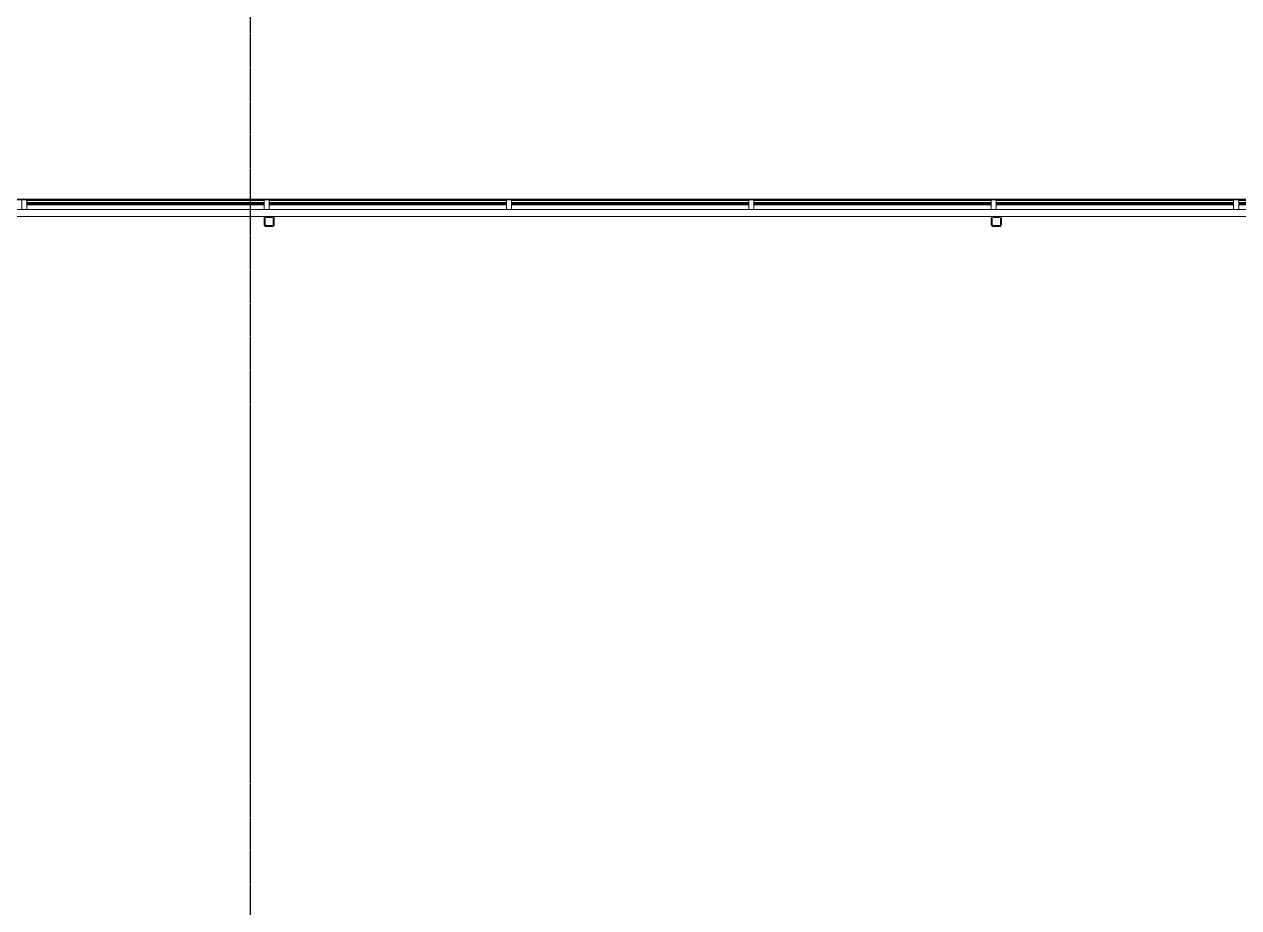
# Model space of a CAD drawing. Header units: millimetres. Extents: x -637480 to 299894, y -125373 to 39000.
# Drawn here: x 248849 to 260874, y 9187 to 17934 of the extents above; entities that cross this region are included whole.
import ezdxf

# ---------------------------------------------------------------- set-up
doc = ezdxf.new("R2010")
doc.units = ezdxf.units.MM
doc.linetypes.add('Xref building Toll$0$Grid Line', pattern=[22.225, 12.7, -3.175, 3.175, -3.175])
for name, color, linetype, lineweight in [('AM_BOR', 4, 'Continuous', 25), ('Xref building Toll$0$A-FLOR', 192, 'Continuous', 25), ('Xref building Toll$0$A-GLAZ-CURT', 52, 'Continuous', 9), ('Xref building Toll$0$A-GLAZ-CWMG', 51, 'Continuous', 9), ('Xref building Toll$0$A-WALL', 113, 'Continuous', 9), ('Xref building Toll$0$S-COLS', 52, 'Continuous', 9)]:
    doc.layers.add(name, color=color, linetype=linetype, lineweight=lineweight)
doc.layers.add('Xref building Toll$0$S-GRID', color=8, linetype='Continuous')

# ---------------------------------------------------------------- blocks, each defined once
blk = doc.blocks.new('Xref building Toll$0$Toll Grids')
at = {"layer": 'Xref building Toll$0$S-GRID', "linetype": 'Xref building Toll$0$Grid Line'}
for p, q in [((251088, -125373.3), (251088, 36031.5)), ((224843, 16200), (280997.7, 16200))]:
    blk.add_line(p, q, dxfattribs=at)
blk = doc.blocks.new('Xref building Toll$0$IVS-CURTPAN-Double Glass - E10THK-I10THK-40mm-1893025-MASTER GROUND FLOOR')
at = {"layer": 'Xref building Toll$0$A-GLAZ-CURT'}
for p, q in [((1175, -10), (-1175, -10)), ((-1175, -10), (-1175, -20)), ((-1175, -20), (-1175, -10)), ((-1175, -10), (1175, -10)), ((-1175, -10), (-1175, -10)), ((-1175, -20), (1175, -20)), ((1175, -20), (-1175, -20)), ((-1175, -20), (-1175, -20)), ((1175, -40), (-1175, -40)), ((-1175, -40), (-1175, -50)), ((-1175, -50), (-1175, -40)), ((-1175, -40), (1175, -40)), ((-1175, -40), (-1175, -40)), ((-1175, -50), (1175, -50)), ((1175, -50), (-1175, -50)), ((-1175, -50), (-1175, -50)), ((1175, -20), (1175, -10)), ((1175, -10), (1175, -20)), ((1175, -10), (1175, -10)), ((1175, -20), (1175, -20)), ((1175, -50), (1175, -40)), ((1175, -40), (1175, -50)), ((1175, -40), (1175, -40)), ((1175, -50), (1175, -50))]:
    blk.add_line(p, q, dxfattribs=at)
blk = doc.blocks.new('Xref building Toll$0$IVS-CURTPAN-Double Glass - E10THK-I10THK-40mm-1893023-MASTER GROUND FLOOR')
at = {"layer": 'Xref building Toll$0$A-GLAZ-CURT'}
for p, q in [((1175, -10), (-1175, -10)), ((-1175, -10), (-1175, -20)), ((-1175, -10), (-1175, -10)), ((-1175, -20), (1175, -20)), ((-1175, -20), (-1175, -20)), ((1175, -40), (-1175, -40)), ((-1175, -40), (-1175, -50)), ((-1175, -40), (-1175, -40)), ((-1175, -50), (1175, -50)), ((-1175, -50), (-1175, -50)), ((1175, -20), (1175, -10)), ((1175, -10), (1175, -10)), ((1175, -20), (1175, -20)), ((1175, -50), (1175, -40)), ((1175, -40), (1175, -40)), ((1175, -50), (1175, -50))]:
    blk.add_line(p, q, dxfattribs=at)
blk = doc.blocks.new('Xref building Toll$0$Rectangular Mullion - _SBA 50 x 100mm Office-1893014-MASTER GROUND FLOOR')
at = {"layer": 'Xref building Toll$0$A-GLAZ-CWMG'}
for p, q in [((268874, 156212), (268874, 156112)), ((268874, 156112), (268874, 156212)), ((268874, 156212), (268874, 156212)), ((271224, 156212), (268874, 156212)), ((268874, 156212), (271224, 156212)), ((271224, 156212), (271224, 156212)), ((271224, 156212), (271224, 156112)), ((271224, 156112), (271224, 156212)), ((268874, 156112), (268874, 156112)), ((268874, 156112), (271224, 156112)), ((268874, 156112), (271224, 156112)), ((271224, 156112), (271224, 156112))]:
    blk.add_line(p, q, dxfattribs=at)
blk = doc.blocks.new('Xref building Toll$0$Rectangular Mullion - _SBA 50 x 100mm Office-1893016-MASTER GROUND FLOOR')
at = {"layer": 'Xref building Toll$0$A-GLAZ-CWMG'}
for p, q in [((268874, 156212), (268874, 156212)), ((268874, 156212), (268874, 156112)), ((268874, 156112), (268874, 156212)), ((268874, 156212), (271224, 156212)), ((271224, 156212), (268874, 156212)), ((271224, 156212), (271224, 156112)), ((271224, 156112), (271224, 156212)), ((271224, 156212), (271224, 156212)), ((268874, 156112), (268874, 156112)), ((271224, 156112), (268874, 156112)), ((271224, 156112), (268874, 156112)), ((271224, 156112), (271224, 156112))]:
    blk.add_line(p, q, dxfattribs=at)
blk = doc.blocks.new('Xref building Toll$0$Rectangular Mullion - _SBA 50 x 100mm Office-1893017-MASTER GROUND FLOOR')
at = {"layer": 'Xref building Toll$0$A-GLAZ-CWMG'}
for p, q in [((25, 50), (-25, 50)), ((-25, 50), (-25, -50)), ((-25, 50), (-25, 50)), ((25, -50), (25, 50)), ((25, 50), (25, 50)), ((-25, -50), (25, -50)), ((-25, -50), (-25, -50)), ((25, -50), (25, -50))]:
    blk.add_line(p, q, dxfattribs=at)
blk = doc.blocks.new('Xref building Toll$0$Rectangular Mullion - _SBA 50 x 100mm Office-1893018-MASTER GROUND FLOOR')
at = {"layer": 'Xref building Toll$0$A-GLAZ-CWMG'}
for p, q in [((-25, 50), (-25, 50)), ((25, 50), (25, 50)), ((-25, -50), (-25, -50)), ((25, -50), (25, -50))]:
    blk.add_line(p, q, dxfattribs=at)
blk = doc.blocks.new('Xref building Toll$0$Rectangular Mullion - _SBA 50 x 100mm Office-1893019-MASTER GROUND FLOOR')
at = {"layer": 'Xref building Toll$0$A-GLAZ-CWMG', "lineweight": 18}
for p, q in [((-25, 50), (25, 50)), ((-25, -50), (-25, 50)), ((25, 50), (25, -50)), ((25, -50), (-25, -50))]:
    blk.add_line(p, q, dxfattribs=at)
at = {"layer": 'Xref building Toll$0$A-GLAZ-CWMG'}
for p, q in [((-25, 50), (-25, 50)), ((25, 50), (25, 50)), ((-25, -50), (-25, -50)), ((25, -50), (25, -50))]:
    blk.add_line(p, q, dxfattribs=at)
blk = doc.blocks.new('Xref building Toll$0$SHS-Square Hollow Section-Column - 100x100SHS-V216-MASTER GROUND FLOOR')
at = {"layer": 'Xref building Toll$0$S-COLS', "lineweight": 18}
for p, q in [((-50, -30), (-50, 30)), ((-40, 30), (-40, -30)), ((-30, 50), (30, 50)), ((30, 40), (-30, 40)), ((40, -30), (40, 30)), ((50, 30), (50, -30)), ((-30, -40), (30, -40)), ((30, -50), (-30, -50))]:
    blk.add_line(p, q, dxfattribs=at)
for centre, radius, start, end in [((-30, 30), 20, 90, 180), ((-30, 30), 10, 90, 180), ((30, 30), 20, 0, 90), ((30, 30), 10, 360, 90), ((-30, -30), 20, 180, 270), ((-30, -30), 10, 180, 270), ((30, -30), 10, 270, 360), ((30, -30), 20, 270, 0)]:
    blk.add_arc(centre, radius, start, end, dxfattribs=at)
blk = doc.blocks.new('Xref building Toll$0$SHS-Square Hollow Section-Column - 100x100SHS-V218-MASTER GROUND FLOOR')
at = {"layer": 'Xref building Toll$0$S-COLS', "lineweight": 18}
for p, q in [((-50, -30), (-50, 30)), ((-40, 30), (-40, -30)), ((-30, 50), (30, 50)), ((30, 40), (-30, 40)), ((40, -30), (40, 30)), ((50, 30), (50, -30)), ((-30, -40), (30, -40)), ((30, -50), (-30, -50))]:
    blk.add_line(p, q, dxfattribs=at)
for centre, radius, start, end in [((-30, 30), 20, 90, 180), ((-30, 30), 10, 90, 180), ((30, 30), 20, 0, 90), ((30, 30), 10, 360, 90), ((-30, -30), 20, 180, 270), ((-30, -30), 10, 180, 270), ((30, -30), 10, 270, 360), ((30, -30), 20, 270, 0)]:
    blk.add_arc(centre, radius, start, end, dxfattribs=at)
blk = doc.blocks.new('Xref building Toll$0$System Panel - _SBA Glazing Office-2189471-MASTER GROUND FLOOR')
at = {"layer": 'Xref building Toll$0$A-GLAZ-CURT'}
blk.add_hatch(color=256, dxfattribs=at).paths.add_polyline_path([(-1175, -5), (-1175, 5), (1175, 5), (1175, -5)], flags=0)
for p, q in [((-1175, 5), (-1175, 5)), ((-1175, 5), (1175, 5)), ((1175, 5), (-1175, 5)), ((-1175, -5), (-1175, 5)), ((-1175, 5), (-1175, -5)), ((1175, 5), (1175, 5)), ((1175, 5), (1175, -5)), ((1175, 5), (1175, -5)), ((-1175, -5), (1175, -5)), ((1175, -5), (-1175, -5)), ((-1175, -5), (-1175, -5)), ((1175, -5), (1175, -5))]:
    blk.add_line(p, q, dxfattribs=at)
blk = doc.blocks.new('Xref building Toll')
at = {"layer": 'Xref building Toll$0$A-FLOR'}
blk.add_line((270000, 16200), (229579, 16200), dxfattribs=at)
at = {"layer": 'Xref building Toll$0$A-WALL'}
for p, q in [((229749, 16100), (263249, 16100)), ((229749, 16032), (263249, 16032))]:
    blk.add_line(p, q, dxfattribs=at)
blk.add_blockref('Xref building Toll$0$Toll Grids', (0, 0))
at = {"layer": 'Xref building Toll$0$A-GLAZ-CURT', "rotation": 180}
for name, p in [('Xref building Toll$0$IVS-CURTPAN-Double Glass - E10THK-I10THK-40mm-1893025-MASTER GROUND FLOOR', (250049, 16150)), ('Xref building Toll$0$IVS-CURTPAN-Double Glass - E10THK-I10THK-40mm-1893023-MASTER GROUND FLOOR', (250049, 16150)), ('Xref building Toll$0$System Panel - _SBA Glazing Office-2189471-MASTER GROUND FLOOR', (250049, 16150)), ('Xref building Toll$0$IVS-CURTPAN-Double Glass - E10THK-I10THK-40mm-1893025-MASTER GROUND FLOOR', (252449, 16150)), ('Xref building Toll$0$IVS-CURTPAN-Double Glass - E10THK-I10THK-40mm-1893023-MASTER GROUND FLOOR', (252449, 16150)), ('Xref building Toll$0$System Panel - _SBA Glazing Office-2189471-MASTER GROUND FLOOR', (252449, 16150)), ('Xref building Toll$0$IVS-CURTPAN-Double Glass - E10THK-I10THK-40mm-1893025-MASTER GROUND FLOOR', (254849, 16150)), ('Xref building Toll$0$IVS-CURTPAN-Double Glass - E10THK-I10THK-40mm-1893023-MASTER GROUND FLOOR', (254849, 16150)), ('Xref building Toll$0$System Panel - _SBA Glazing Office-2189471-MASTER GROUND FLOOR', (254849, 16150)), ('Xref building Toll$0$IVS-CURTPAN-Double Glass - E10THK-I10THK-40mm-1893025-MASTER GROUND FLOOR', (257249, 16150)), ('Xref building Toll$0$IVS-CURTPAN-Double Glass - E10THK-I10THK-40mm-1893023-MASTER GROUND FLOOR', (257249, 16150)), ('Xref building Toll$0$System Panel - _SBA Glazing Office-2189471-MASTER GROUND FLOOR', (257249, 16150)), ('Xref building Toll$0$IVS-CURTPAN-Double Glass - E10THK-I10THK-40mm-1893025-MASTER GROUND FLOOR', (259649, 16150)), ('Xref building Toll$0$IVS-CURTPAN-Double Glass - E10THK-I10THK-40mm-1893023-MASTER GROUND FLOOR', (259649, 16150)), ('Xref building Toll$0$System Panel - _SBA Glazing Office-2189471-MASTER GROUND FLOOR', (259649, 16150)), ('Xref building Toll$0$IVS-CURTPAN-Double Glass - E10THK-I10THK-40mm-1893025-MASTER GROUND FLOOR', (262049, 16150)), ('Xref building Toll$0$IVS-CURTPAN-Double Glass - E10THK-I10THK-40mm-1893023-MASTER GROUND FLOOR', (262049, 16150)), ('Xref building Toll$0$System Panel - _SBA Glazing Office-2189471-MASTER GROUND FLOOR', (262049, 16150))]:
    blk.add_blockref(name, p, dxfattribs=at)
at = {"layer": 'Xref building Toll$0$A-GLAZ-CWMG', "extrusion": (0, 0, -1)}
for name, p in [('Xref building Toll$0$Rectangular Mullion - _SBA 50 x 100mm Office-1893017-MASTER GROUND FLOOR', (-248849, 16150)), ('Xref building Toll$0$Rectangular Mullion - _SBA 50 x 100mm Office-1893018-MASTER GROUND FLOOR', (-248849, 16150)), ('Xref building Toll$0$Rectangular Mullion - _SBA 50 x 100mm Office-1893019-MASTER GROUND FLOOR', (-248849, 16150)), ('Xref building Toll$0$Rectangular Mullion - _SBA 50 x 100mm Office-1893017-MASTER GROUND FLOOR', (-251249, 16150)), ('Xref building Toll$0$Rectangular Mullion - _SBA 50 x 100mm Office-1893018-MASTER GROUND FLOOR', (-251249, 16150)), ('Xref building Toll$0$Rectangular Mullion - _SBA 50 x 100mm Office-1893019-MASTER GROUND FLOOR', (-251249, 16150)), ('Xref building Toll$0$Rectangular Mullion - _SBA 50 x 100mm Office-1893017-MASTER GROUND FLOOR', (-253649, 16150)), ('Xref building Toll$0$Rectangular Mullion - _SBA 50 x 100mm Office-1893018-MASTER GROUND FLOOR', (-253649, 16150)), ('Xref building Toll$0$Rectangular Mullion - _SBA 50 x 100mm Office-1893019-MASTER GROUND FLOOR', (-253649, 16150)), ('Xref building Toll$0$Rectangular Mullion - _SBA 50 x 100mm Office-1893017-MASTER GROUND FLOOR', (-256049, 16150)), ('Xref building Toll$0$Rectangular Mullion - _SBA 50 x 100mm Office-1893018-MASTER GROUND FLOOR', (-256049, 16150)), ('Xref building Toll$0$Rectangular Mullion - _SBA 50 x 100mm Office-1893019-MASTER GROUND FLOOR', (-256049, 16150)), ('Xref building Toll$0$Rectangular Mullion - _SBA 50 x 100mm Office-1893017-MASTER GROUND FLOOR', (-258449, 16150)), ('Xref building Toll$0$Rectangular Mullion - _SBA 50 x 100mm Office-1893018-MASTER GROUND FLOOR', (-258449, 16150)), ('Xref building Toll$0$Rectangular Mullion - _SBA 50 x 100mm Office-1893019-MASTER GROUND FLOOR', (-258449, 16150)), ('Xref building Toll$0$Rectangular Mullion - _SBA 50 x 100mm Office-1893017-MASTER GROUND FLOOR', (-260849, 16150)), ('Xref building Toll$0$Rectangular Mullion - _SBA 50 x 100mm Office-1893018-MASTER GROUND FLOOR', (-260849, 16150)), ('Xref building Toll$0$Rectangular Mullion - _SBA 50 x 100mm Office-1893019-MASTER GROUND FLOOR', (-260849, 16150))]:
    blk.add_blockref(name, p, dxfattribs=at)
at = {"layer": 'Xref building Toll$0$A-GLAZ-CWMG'}
for name, p in [('Xref building Toll$0$Rectangular Mullion - _SBA 50 x 100mm Office-1893014-MASTER GROUND FLOOR', (-20000, -140012.5)), ('Xref building Toll$0$Rectangular Mullion - _SBA 50 x 100mm Office-1893016-MASTER GROUND FLOOR', (-20000, -140012.5)), ('Xref building Toll$0$Rectangular Mullion - _SBA 50 x 100mm Office-1893016-MASTER GROUND FLOOR', (-20000, -140012.5)), ('Xref building Toll$0$Rectangular Mullion - _SBA 50 x 100mm Office-1893014-MASTER GROUND FLOOR', (-17600, -140012.5)), ('Xref building Toll$0$Rectangular Mullion - _SBA 50 x 100mm Office-1893016-MASTER GROUND FLOOR', (-17600, -140012.5)), ('Xref building Toll$0$Rectangular Mullion - _SBA 50 x 100mm Office-1893016-MASTER GROUND FLOOR', (-17600, -140012.5)), ('Xref building Toll$0$Rectangular Mullion - _SBA 50 x 100mm Office-1893014-MASTER GROUND FLOOR', (-15200, -140012.5)), ('Xref building Toll$0$Rectangular Mullion - _SBA 50 x 100mm Office-1893016-MASTER GROUND FLOOR', (-15200, -140012.5)), ('Xref building Toll$0$Rectangular Mullion - _SBA 50 x 100mm Office-1893016-MASTER GROUND FLOOR', (-15200, -140012.5)), ('Xref building Toll$0$Rectangular Mullion - _SBA 50 x 100mm Office-1893014-MASTER GROUND FLOOR', (-12800, -140012.5)), ('Xref building Toll$0$Rectangular Mullion - _SBA 50 x 100mm Office-1893016-MASTER GROUND FLOOR', (-12800, -140012.5)), ('Xref building Toll$0$Rectangular Mullion - _SBA 50 x 100mm Office-1893016-MASTER GROUND FLOOR', (-12800, -140012.5)), ('Xref building Toll$0$Rectangular Mullion - _SBA 50 x 100mm Office-1893014-MASTER GROUND FLOOR', (-10400, -140012.5)), ('Xref building Toll$0$Rectangular Mullion - _SBA 50 x 100mm Office-1893016-MASTER GROUND FLOOR', (-10400, -140012.5)), ('Xref building Toll$0$Rectangular Mullion - _SBA 50 x 100mm Office-1893016-MASTER GROUND FLOOR', (-10400, -140012.5))]:
    blk.add_blockref(name, p, dxfattribs=at)
at = {"layer": 'Xref building Toll$0$S-COLS', "rotation": 180}
for name, p in [('Xref building Toll$0$SHS-Square Hollow Section-Column - 100x100SHS-V216-MASTER GROUND FLOOR', (251274, 15982)), ('Xref building Toll$0$SHS-Square Hollow Section-Column - 100x100SHS-V218-MASTER GROUND FLOOR', (258474, 15982))]:
    blk.add_blockref(name, p, dxfattribs=at)

msp = doc.modelspace()

# ---------------------------------------------------------------- block references
at = {"layer": 'AM_BOR'}
msp.add_blockref('Xref building Toll', (0, 0), dxfattribs=at)

doc.saveas('drawing.dxf')
